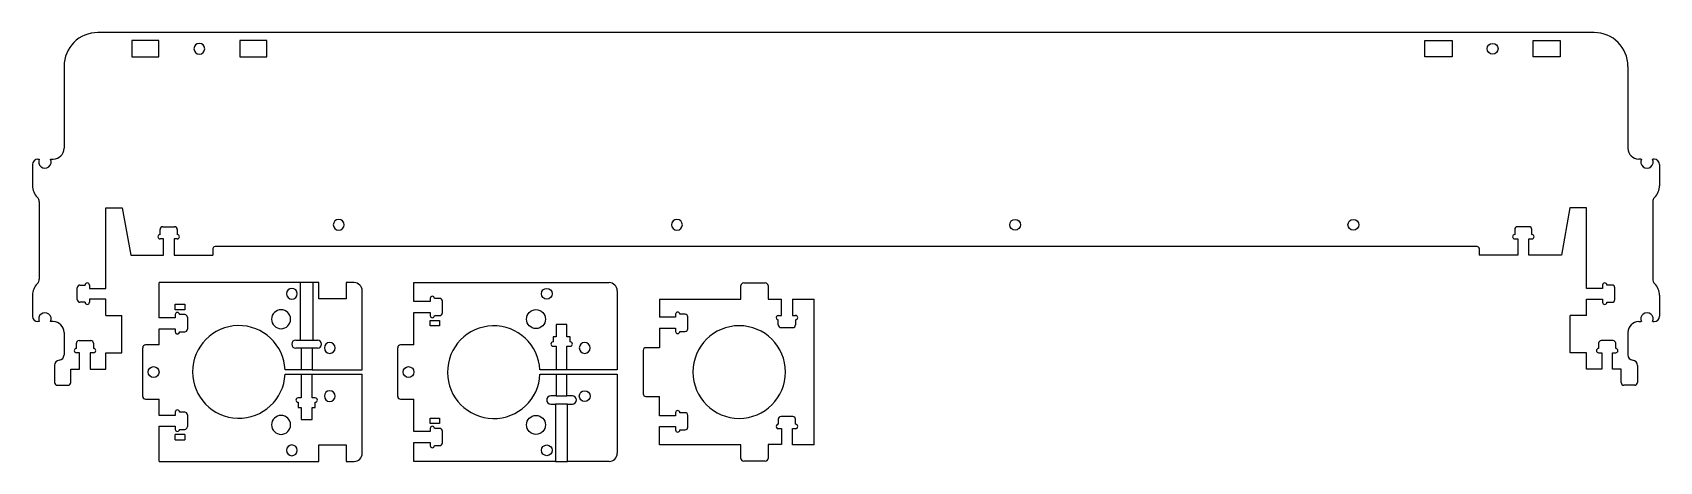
# Model space of a CAD drawing. Header units: millimetres. Extents: x -1356 to -154, y 119 to 436.
import ezdxf

# ---------------------------------------------------------------- set-up
doc = ezdxf.new("R2010")
doc.units = ezdxf.units.MM
doc.layers.get('0').update_dxf_attribs({"color": 253, "lineweight": 70, "true_color": 0x8faf8f})

msp = doc.modelspace()

# ---------------------------------------------------------------- linework, layer by layer
at = {"color": 158, "lineweight": -3, "true_color": 0x052648}
for p, q in [((-202.4, 435.8), (-1308.2, 435.8)), ((-1283.2, 429.8), (-1283.2, 417.8)), ((-1263.2, 429.8), (-1283.2, 429.8)), ((-1263.2, 417.8), (-1263.2, 429.8)), ((-1183.2, 429.8), (-1203.2, 429.8)), ((-1203.2, 429.8), (-1203.2, 417.8)), ((-1183.2, 417.8), (-1183.2, 429.8)), ((-327.4, 429.8), (-307.4, 429.8)), ((-327.4, 417.8), (-327.4, 429.8)), ((-307.4, 429.8), (-307.4, 417.8)), ((-247.4, 417.8), (-247.4, 429.8)), ((-247.4, 429.8), (-227.4, 429.8)), ((-227.4, 429.8), (-227.4, 417.8)), ((-1333.2, 410.8), (-1333.2, 350.3)), ((-1283.2, 417.8), (-1263.2, 417.8)), ((-1203.2, 417.8), (-1183.2, 417.8)), ((-307.4, 417.8), (-327.4, 417.8)), ((-227.4, 417.8), (-247.4, 417.8)), ((-177.4, 410.8), (-177.4, 350.3)), ((-1356.5, 338.3), (-1356.5, 322.7)), ((-1352.5, 342.3), (-1351.5, 342.3)), ((-1343.1, 342.3), (-1341.2, 342.3)), ((-167.5, 342.3), (-169.4, 342.3)), ((-158.1, 342.3), (-159.1, 342.3)), ((-154.1, 338.3), (-154.1, 322.7)), ((-1351.5, 310.7), (-1351.5, 253.8)), ((-1302.4, 246.9), (-1302.4, 306.4)), ((-1302.4, 306.4), (-1290.3, 306.4)), ((-1290.3, 306.4), (-1283.9, 271.4)), ((-220.3, 306.4), (-226.6, 271.4)), ((-208.1, 306.4), (-220.3, 306.4)), ((-208.1, 246.9), (-208.1, 306.4)), ((-159.1, 310.7), (-159.1, 253.8)), ((-1262.2, 286.6), (-1262.2, 290.4)), ((-1260.2, 292.4), (-1251.5, 292.4)), ((-1249.5, 290.4), (-1249.5, 286.6)), ((-261.1, 290.4), (-261.1, 286.6)), ((-250.4, 292.4), (-259.1, 292.4)), ((-248.4, 286.6), (-248.4, 290.4)), ((-1259.8, 283.4), (-1262.2, 283.4)), ((-1259.8, 271.4), (-1259.8, 283.4)), ((-1249.5, 283.4), (-1251.8, 283.4)), ((-1251.8, 283.4), (-1251.8, 271.4)), ((-288.9, 277.8), (-1221.6, 277.8)), ((-261.1, 283.4), (-258.7, 283.4)), ((-258.7, 283.4), (-258.7, 271.4)), ((-250.7, 283.4), (-248.4, 283.4)), ((-250.7, 271.4), (-250.7, 283.4)), ((-1283.9, 271.4), (-1259.8, 271.4)), ((-1251.8, 271.4), (-1223.2, 271.4)), ((-1223.2, 276.2), (-1223.2, 271.4)), ((-287.3, 276.2), (-287.3, 271.4)), ((-258.7, 271.4), (-287.3, 271.4)), ((-226.6, 271.4), (-250.7, 271.4)), ((-1356.5, 241.8), (-1356.5, 226.3)), ((-1323.4, 238.6), (-1323.4, 247.3)), ((-1321.4, 249.3), (-1317.6, 249.3)), ((-1314.4, 249.3), (-1314.4, 246.9)), ((-1314.4, 246.9), (-1302.4, 246.9)), ((-196.1, 246.9), (-208.1, 246.9)), ((-196.1, 249.3), (-196.1, 246.9)), ((-189.1, 249.3), (-192.9, 249.3)), ((-187.1, 238.6), (-187.1, 247.3)), ((-154.1, 241.8), (-154.1, 226.3)), ((-1317.6, 236.6), (-1321.4, 236.6)), ((-1302.4, 238.9), (-1314.4, 238.9)), ((-1314.4, 238.9), (-1314.4, 236.6)), ((-1302.4, 226.8), (-1302.4, 238.9)), ((-208.1, 238.9), (-196.1, 238.9)), ((-208.1, 226.8), (-208.1, 238.9)), ((-196.1, 238.9), (-196.1, 236.6)), ((-192.9, 236.6), (-189.1, 236.6)), ((-1351.5, 222.3), (-1352.5, 222.3)), ((-1341.2, 222.3), (-1343.1, 222.3)), ((-1302.4, 226.8), (-1290.4, 226.8)), ((-1290.4, 199.3), (-1290.4, 226.8)), ((-208.1, 226.8), (-220.1, 226.8)), ((-220.1, 199.3), (-220.1, 226.8)), ((-169.4, 222.3), (-167.5, 222.3)), ((-159.1, 222.3), (-158.1, 222.3)), ((-1333.2, 214.3), (-1333.2, 197.8)), ((-1324.1, 202.5), (-1324.1, 206.3)), ((-1322.1, 208.3), (-1313.4, 208.3)), ((-1311.4, 206.3), (-1311.4, 202.5)), ((-199.1, 206.3), (-199.1, 202.5)), ((-188.4, 208.3), (-197.1, 208.3)), ((-186.4, 202.5), (-186.4, 206.3)), ((-177.4, 214.3), (-177.4, 197.8)), ((-1321.8, 199.3), (-1324.1, 199.3)), ((-1321.8, 187.3), (-1321.8, 199.3)), ((-1311.4, 199.3), (-1313.8, 199.3)), ((-1313.8, 199.3), (-1313.8, 187.3)), ((-1302.4, 187.3), (-1302.4, 199.3)), ((-1302.4, 199.3), (-1290.4, 199.3)), ((-208.1, 199.3), (-220.1, 199.3)), ((-208.1, 187.3), (-208.1, 199.3)), ((-199.1, 199.3), (-196.8, 199.3)), ((-196.8, 199.3), (-196.8, 187.3)), ((-188.8, 199.3), (-186.4, 199.3)), ((-188.8, 187.3), (-188.8, 199.3)), ((-1340.2, 189.9), (-1340.2, 177.3)), ((-1328.2, 177.3), (-1328.2, 187.3)), ((-1328.2, 187.3), (-1321.8, 187.3)), ((-1313.8, 187.3), (-1302.4, 187.3)), ((-196.8, 187.3), (-208.1, 187.3)), ((-182.4, 187.3), (-188.8, 187.3)), ((-182.4, 177.3), (-182.4, 187.3)), ((-170.4, 189.9), (-170.4, 177.3)), ((-1338.2, 175.3), (-1330.2, 175.3)), ((-172.4, 175.3), (-180.4, 175.3))]:
    msp.add_line(p, q, dxfattribs=at)
at = {"color": 48, "lineweight": -3, "true_color": 0x483a05}
for p, q in [((-1158.4, 251.1), (-1263, 251.1)), ((-1263, 225.1), (-1263, 251.1)), ((-1158.4, 208.7), (-1158.4, 251.1)), ((-1149.4, 251.1), (-1158.4, 251.1)), ((-1144.8, 251.1), (-1149.4, 251.1)), ((-1149.4, 251.1), (-1149.4, 208.7)), ((-1144.8, 239.1), (-1144.8, 251.1)), ((-1118.8, 251.1), (-1124.8, 251.1)), ((-1124.8, 251.1), (-1124.8, 239.1)), ((-1112.8, 186.7), (-1112.8, 245.1)), ((-1074.6, 251.1), (-930.4, 251.1)), ((-1074.6, 237.1), (-1074.6, 251.1)), ((-924.4, 245.1), (-924.4, 186.7)), ((-832.9, 238.9), (-832.9, 248.9)), ((-830.9, 250.9), (-814.9, 250.9)), ((-812.9, 248.9), (-812.9, 238.8)), ((-1251, 231.1), (-1251, 235.1)), ((-1251, 235.1), (-1244, 235.1)), ((-1244, 231.1), (-1251, 231.1)), ((-1244, 235.1), (-1244, 231.1)), ((-1124.8, 239.1), (-1144.8, 239.1)), ((-1062.6, 237.1), (-1074.6, 237.1)), ((-1074.6, 229.1), (-1062.6, 229.1)), ((-1074.6, 205.1), (-1074.6, 229.1)), ((-1062.6, 239.5), (-1062.6, 237.1)), ((-1062.6, 229.1), (-1062.6, 226.8)), ((-1055.6, 239.5), (-1059.4, 239.5)), ((-1053.6, 228.8), (-1053.6, 237.5)), ((-893.2, 238.9), (-832.9, 238.9)), ((-893.2, 238.9), (-893.2, 225.5)), ((-812.9, 238.8), (-802.9, 238.8)), ((-802.9, 226.9), (-802.9, 238.8)), ((-794.9, 238.9), (-778.9, 238.9)), ((-794.9, 238.9), (-794.9, 226.9)), ((-778.9, 131.3), (-778.9, 238.9)), ((-1251, 225.1), (-1263, 225.1)), ((-1263, 217.1), (-1251, 217.1)), ((-1263, 205.1), (-1263, 217.1)), ((-1251, 227.5), (-1251, 225.1)), ((-1251, 217.1), (-1251, 214.8)), ((-1244, 227.5), (-1247.8, 227.5)), ((-1242, 225.5), (-1242, 216.8)), ((-1062.6, 223.1), (-1055.6, 223.1)), ((-1062.6, 219.1), (-1062.6, 223.1)), ((-1055.6, 219.1), (-1062.6, 219.1)), ((-1059.4, 226.8), (-1055.6, 226.8)), ((-1055.6, 223.1), (-1055.6, 219.1)), ((-969.5, 220.2), (-969.5, 211.2)), ((-961.5, 220.2), (-969.5, 220.2)), ((-961.5, 211.2), (-961.5, 220.2)), ((-881.2, 225.5), (-893.2, 225.5)), ((-893.2, 217.5), (-881.2, 217.5)), ((-893.2, 217.5), (-893.2, 203.1)), ((-881.2, 227.8), (-881.2, 225.5)), ((-881.2, 217.5), (-881.2, 215.1)), ((-874.2, 227.8), (-878, 227.8)), ((-872.2, 217.1), (-872.2, 225.8)), ((-805.3, 226.9), (-802.9, 226.9)), ((-805.3, 219.9), (-805.3, 223.7)), ((-803.3, 217.9), (-794.6, 217.9)), ((-794.9, 226.9), (-792.6, 226.9)), ((-792.6, 223.7), (-792.6, 219.9)), ((-1263, 205.1), (-1273, 205.1)), ((-1247.8, 214.8), (-1244, 214.8)), ((-1161.9, 208.7), (-1158.4, 208.7)), ((-1158.4, 208.7), (-1149.4, 208.7)), ((-1149.4, 208.7), (-1145.9, 208.7)), ((-1074.6, 205.1), (-1084.6, 205.1)), ((-971.8, 211.2), (-971.8, 207.4)), ((-969.5, 211.2), (-971.8, 211.2)), ((-959.1, 211.2), (-961.5, 211.2)), ((-959.1, 207.4), (-959.1, 211.2)), ((-878, 215.1), (-874.2, 215.1)), ((-1275, 167.1), (-1275, 203.1)), ((-1157.9, 202.7), (-1161.9, 202.7)), ((-1157.9, 202.7), (-1157.9, 186.7)), ((-1149.9, 202.7), (-1157.9, 202.7)), ((-1145.9, 202.7), (-1149.9, 202.7)), ((-1149.9, 202.7), (-1149.9, 186.7)), ((-1086.6, 167.1), (-1086.6, 203.1)), ((-971.8, 204.2), (-969.5, 204.2)), ((-969.5, 204.2), (-969.5, 186.7)), ((-961.5, 204.2), (-959.1, 204.2)), ((-961.5, 186.7), (-961.5, 204.2)), ((-905.2, 201.1), (-905.2, 169.1)), ((-893.2, 203.1), (-903.2, 203.1)), ((-1157.9, 186.7), (-1169.8, 186.7)), ((-1169.8, 183.5), (-1157.9, 183.5)), ((-1149.9, 186.7), (-1157.9, 186.7)), ((-1157.9, 183.5), (-1157.9, 166)), ((-1157.9, 183.5), (-1149.9, 183.5)), ((-1149.9, 186.7), (-1112.8, 186.7)), ((-1149.9, 183.5), (-1112.8, 183.5)), ((-1149.9, 166), (-1149.9, 183.5)), ((-1112.8, 125.1), (-1112.8, 183.5)), ((-969.5, 186.7), (-981.4, 186.7)), ((-981.4, 183.5), (-969.5, 183.5)), ((-961.5, 186.7), (-969.5, 186.7)), ((-969.5, 183.5), (-961.5, 183.5)), ((-969.5, 183.5), (-969.5, 167.5)), ((-924.4, 186.7), (-961.5, 186.7)), ((-961.5, 183.5), (-924.4, 183.5)), ((-961.5, 167.5), (-961.5, 183.5)), ((-924.4, 183.5), (-924.4, 125.1)), ((-1273, 165.1), (-1263, 165.1)), ((-1263, 153.1), (-1263, 165.1)), ((-1157.9, 166), (-1160.2, 166)), ((-1160.2, 162.8), (-1160.2, 159)), ((-1160.2, 159), (-1157.9, 159)), ((-1157.9, 159), (-1157.9, 150)), ((-1147.5, 166), (-1149.9, 166)), ((-1149.9, 159), (-1147.5, 159)), ((-1149.9, 150), (-1149.9, 159)), ((-1147.5, 159), (-1147.5, 162.8)), ((-1084.6, 165.1), (-1074.6, 165.1)), ((-1074.6, 141.1), (-1074.6, 165.1)), ((-969.5, 167.5), (-973.5, 167.5)), ((-973.5, 161.5), (-970, 161.5)), ((-961, 161.5), (-970, 161.5)), ((-970, 161.5), (-970, 119.1)), ((-969.5, 167.5), (-961.5, 167.5)), ((-957.5, 167.5), (-961.5, 167.5)), ((-961, 161.5), (-957.5, 161.5)), ((-961, 119.1), (-961, 161.5)), ((-957.5, 167.5), (-957.5, 167.5)), ((-903.2, 167.1), (-893.2, 167.1)), ((-893.2, 152.8), (-893.2, 167.1)), ((-1251, 153.1), (-1263, 153.1)), ((-1263, 145.1), (-1251, 145.1)), ((-1263, 119.1), (-1263, 145.1)), ((-1251, 155.5), (-1251, 153.1)), ((-1251, 145.1), (-1251, 142.8)), ((-1244, 155.5), (-1247.8, 155.5)), ((-1242, 153.5), (-1242, 144.8)), ((-1157.9, 150), (-1149.9, 150)), ((-1062.6, 151.1), (-1055.6, 151.1)), ((-1062.6, 147.1), (-1062.6, 151.1)), ((-1055.6, 147.1), (-1062.6, 147.1)), ((-1055.6, 151.1), (-1055.6, 147.1)), ((-881.2, 152.8), (-893.2, 152.8)), ((-893.2, 144.8), (-881.2, 144.8)), ((-893.2, 131.3), (-893.2, 144.8)), ((-881.2, 155.1), (-881.2, 152.8)), ((-881.2, 144.8), (-881.2, 142.4)), ((-874.2, 155.1), (-878, 155.1)), ((-872.2, 144.4), (-872.2, 153.1)), ((-805.3, 150.3), (-805.3, 146.5)), ((-794.6, 152.3), (-803.3, 152.3)), ((-792.6, 146.5), (-792.6, 150.3)), ((-1251, 135.1), (-1251, 139.1)), ((-1244, 139.1), (-1251, 139.1)), ((-1251, 135.1), (-1244, 135.1)), ((-1247.8, 142.8), (-1244, 142.8)), ((-1244, 139.1), (-1244, 135.1)), ((-1062.6, 141.1), (-1074.6, 141.1)), ((-1074.6, 133.1), (-1062.6, 133.1)), ((-1074.6, 119.1), (-1074.6, 133.1)), ((-1062.6, 143.5), (-1062.6, 141.1)), ((-1062.6, 133.1), (-1062.6, 130.8)), ((-1055.6, 143.5), (-1059.4, 143.5)), ((-1053.6, 132.8), (-1053.6, 141.5)), ((-878, 142.4), (-874.2, 142.4)), ((-805.3, 143.3), (-802.9, 143.3)), ((-802.9, 143.3), (-802.9, 131.5)), ((-794.9, 143.3), (-792.6, 143.3)), ((-794.9, 131.3), (-794.9, 143.3)), ((-1144.8, 119.1), (-1144.8, 131.4)), ((-1144.8, 131.4), (-1124.8, 131.4)), ((-1124.8, 131.4), (-1124.8, 119.1)), ((-1059.4, 130.8), (-1055.6, 130.8)), ((-832.9, 131.3), (-893.2, 131.3)), ((-832.9, 121.3), (-832.9, 131.3)), ((-812.9, 131.5), (-812.9, 121.3)), ((-802.9, 131.5), (-812.9, 131.5)), ((-778.9, 131.3), (-794.9, 131.3)), ((-1263, 119.1), (-1144.8, 119.1)), ((-1124.8, 119.1), (-1118.8, 119.1)), ((-970, 119.1), (-1074.6, 119.1)), ((-970, 119.1), (-961, 119.1)), ((-930.4, 119.1), (-961, 119.1)), ((-814.9, 119.3), (-830.9, 119.3))]:
    msp.add_line(p, q, dxfattribs=at)
at = {"color": 158, "lineweight": -3, "true_color": 0x052648, "extrusion": (3.84177e-15, 1.88628e-16, -1)}
msp.add_circle((1233.2, 423.8), 4, dxfattribs=at)
at = {"color": 158, "lineweight": -3, "true_color": 0x052648}
for centre in [(-277.4, 423.8), (-630.3, 293.8), (-380.3, 293.8)]:
    msp.add_circle(centre, 4, dxfattribs=at)
at = {"color": 158, "lineweight": -3, "true_color": 0x052648, "extrusion": (3.83577e-15, 1.88628e-16, -1)}
msp.add_circle((1130.2, 293.8), 4, dxfattribs=at)
at = {"color": 158, "lineweight": -3, "true_color": 0x052648, "extrusion": (3.84482e-15, 1.88628e-16, -1)}
msp.add_circle((880.2, 293.8), 4, dxfattribs=at)
at = {"color": 48, "lineweight": -3, "true_color": 0x483a05, "extrusion": (-1.50216e-16, -1.66533e-16, -1)}
for centre in [(1164.8, 242.9), (1136.8, 202.9), (1136.8, 167.3), (1164.8, 127.3)]:
    msp.add_circle(centre, 4, dxfattribs=at)
at = {"color": 48, "lineweight": -3, "true_color": 0x483a05}
for centre, radius in [((-976.4, 242.9), 4), ((-984.4, 224.2), 7), ((-1267, 185.1), 4), ((-1078.6, 185.1), 4), ((-948.4, 167.3), 4), ((-984.4, 146.1), 7), ((-976.4, 127.3), 4)]:
    msp.add_circle(centre, radius, dxfattribs=at)
at = {"color": 48, "lineweight": -3, "true_color": 0x483a05, "extrusion": (-2.77556e-17, -1.66533e-16, -1)}
for centre in [(1172.8, 224.1), (1172.8, 146.1)]:
    msp.add_circle(centre, 7, dxfattribs=at)
at = {"color": 48, "lineweight": -3, "true_color": 0x483a05, "extrusion": (9.47051e-17, 3.08003e-15, -1)}
msp.add_circle((834.2, 185.1), 34.2, dxfattribs=at)
at = {"color": 48, "lineweight": -3, "true_color": 0x483a05, "extrusion": (9.47051e-17, 3.50864e-15, -1)}
msp.add_circle((948.4, 202.9), 4, dxfattribs=at)
at = {"color": 158, "lineweight": -3, "true_color": 0x052648}
for centre, radius, start, end in [((-1308.2, 410.8), 25, 90, 180), ((-202.4, 410.8), 25, 0, 90), ((-1341.2, 350.3), 8, 270, 360), ((-169.4, 350.3), 8, 180, 270), ((-1352.5, 338.3), 4, 90, 180), ((-1347.3, 340.3), 4.64, 154.4668, 25.5332), ((-163.3, 340.3), 4.64, 154.4668, 25.5332), ((-158.1, 338.3), 4, 360, 90), ((-1344.5, 322.7), 12, 180, 225.0991), ((-1356.5, 310.7), 5, 0, 45.0991), ((-154.1, 310.7), 5, 134.9009, 180), ((-166.1, 322.7), 12, 314.9009, 0), ((-1260.2, 290.4), 2, 90, 180), ((-1251.5, 290.4), 2, 360, 90), ((-259.1, 290.4), 2, 90, 180), ((-250.4, 290.4), 2, 0, 90), ((-1262.2, 285), 1.6, 90, 270), ((-1249.5, 285), 1.6, 270, 90), ((-1221.6, 276.2), 1.6, 90, 180), ((-288.9, 276.2), 1.6, 0, 90), ((-261.1, 285), 1.6, 90, 270), ((-248.4, 285), 1.6, 270, 90), ((-1356.5, 253.8), 5, 314.9009, 0), ((-154.1, 253.8), 5, 180, 225.0991), ((-1344.5, 241.8), 12, 134.9009, 180), ((-1321.4, 247.3), 2, 90, 180), ((-1316, 249.3), 1.6, 360, 180), ((-194.5, 249.3), 1.6, 0, 180), ((-189.1, 247.3), 2, 0, 90), ((-166.1, 241.8), 12, 0, 45.0991), ((-1347.3, 224.3), 4.64, 334.4668, 205.5332), ((-1321.4, 238.6), 2, 180, 270), ((-1316, 236.6), 1.6, 180, 360), ((-194.5, 236.6), 1.6, 180, 0), ((-189.1, 238.6), 2, 270, 0), ((-163.3, 224.3), 4.64, 334.4668, 205.5332), ((-1352.5, 226.3), 4, 180, 270), ((-1341.2, 214.3), 8, 0, 90), ((-169.4, 214.3), 8, 90, 180), ((-158.1, 226.3), 4, 270, 0), ((-1322.1, 206.3), 2, 90, 180), ((-1313.4, 206.3), 2, 360, 90), ((-197.1, 206.3), 2, 90, 180), ((-188.4, 206.3), 2, 0, 90), ((-1336.2, 189.9), 4, 97.1808, 180), ((-1337.2, 197.8), 4, 277.1808, 360), ((-1324.1, 200.9), 1.6, 90, 270), ((-1311.4, 200.9), 1.6, 270, 90), ((-199.1, 200.9), 1.6, 90, 270), ((-186.4, 200.9), 1.6, 270, 90), ((-173.4, 197.8), 4, 180, 262.8192), ((-174.4, 189.9), 4, 0, 82.8192), ((-1338.2, 177.3), 2, 180, 270), ((-1330.2, 177.3), 2, 270, 0), ((-180.4, 177.3), 2, 180, 270), ((-172.4, 177.3), 2, 270, 0)]:
    msp.add_arc(centre, radius, start, end, dxfattribs=at)
at = {"color": 48, "lineweight": -3, "true_color": 0x483a05}
for centre, radius, start, end in [((-1118.8, 245.1), 6, 0, 90), ((-1061, 239.5), 1.6, 0, 180), ((-930.4, 245.1), 6, 360, 90), ((-830.9, 248.9), 2, 90, 180), ((-814.9, 248.9), 2, 0, 90), ((-1249.4, 227.5), 1.6, 360, 180), ((-1055.6, 237.5), 2, 360, 90), ((-1055.6, 228.8), 2, 270, 0), ((-879.6, 227.8), 1.6, 0, 180), ((-1244, 225.5), 2, 0, 90), ((-1244, 216.8), 2, 270, 0), ((-1204, 185.2), 34.2, 2.4635, 357.1005), ((-1061, 226.8), 1.6, 180, 0), ((-1015.6, 185), 34.2, 2.8995, 357.5365), ((-874.2, 225.8), 2, 0, 90), ((-874.2, 217.1), 2, 270, 360), ((-805.3, 225.3), 1.6, 90.0008, 270.0175), ((-803.3, 219.9), 2, 180.0091, 270.0091), ((-794.6, 219.9), 2, 270.0091, 0.0091), ((-792.6, 225.3), 1.6, 270.0199, 89.9983), ((-1273, 203.1), 2, 90, 180), ((-1249.4, 214.8), 1.6, 180, 360), ((-1161.9, 205.7), 3, 90, 270), ((-1145.9, 205.7), 3, 270, 90), ((-1084.6, 203.1), 2, 90, 180), ((-971.8, 205.8), 1.6, 90, 270), ((-959.1, 205.8), 1.6, 270, 90), ((-879.6, 215.1), 1.6, 180, 0), ((-903.2, 201.1), 2, 90, 180), ((-903.2, 169.1), 2, 180, 270), ((-1273, 167.1), 2, 180, 270), ((-1249.4, 155.5), 1.6, 0, 180), ((-1160.2, 164.4), 1.6, 90, 270), ((-1147.5, 164.4), 1.6, 270, 90), ((-1084.6, 167.1), 2, 180, 270), ((-973.5, 164.5), 3, 90, 269.8973), ((-957.5, 164.5), 3, 270, 90), ((-879.6, 155.1), 1.6, 360, 180), ((-1244, 153.5), 2, 0, 90), ((-1244, 144.8), 2, 270, 0), ((-1061, 143.5), 1.6, 360, 180), ((-874.2, 153.1), 2, 360, 90), ((-874.2, 144.4), 2, 270, 360), ((-805.3, 144.9), 1.6, 89.9825, 269.9992), ((-803.3, 150.3), 2, 89.9909, 179.9909), ((-794.6, 150.3), 2, 359.9909, 89.9909), ((-792.6, 144.9), 1.6, 270.0017, 89.9801), ((-1249.4, 142.8), 1.6, 180, 360), ((-1055.6, 141.5), 2, 360, 90), ((-1055.6, 132.8), 2, 270, 0), ((-879.6, 142.4), 1.6, 180, 360), ((-1118.8, 125.1), 6, 270, 360), ((-1061, 130.8), 1.6, 180, 360), ((-930.4, 125.1), 6, 270, 0), ((-830.9, 121.3), 2, 180, 270), ((-814.9, 121.3), 2, 270, 0)]:
    msp.add_arc(centre, radius, start, end, dxfattribs=at)

doc.saveas('drawing.dxf')
